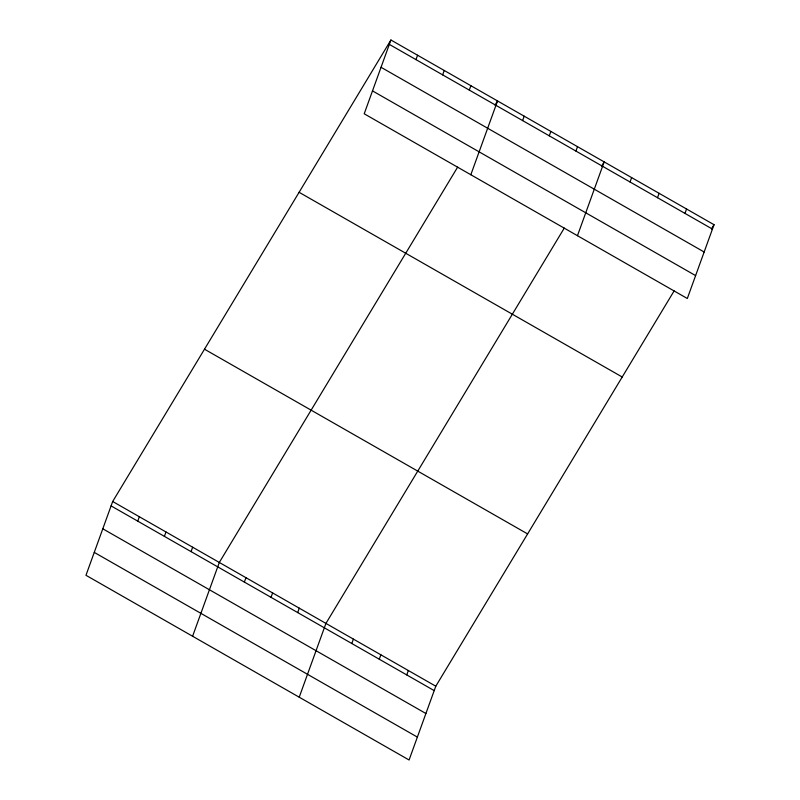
<?xml version="1.0" encoding="UTF-8"?>
<svg xmlns="http://www.w3.org/2000/svg" width="800" height="800" viewBox="0 0 800 800"><rect width="100%" height="100%" fill="white"/><g stroke="black" fill="none" stroke-linecap="round" stroke-linejoin="round"><path stroke-width="1.2" d="M390.92 40L364.21 113.79L687.32 298.5L714.03 224.71L390.92 40L112.68 501.5L85.97 575.29L409.08 760L435.79 686.21L674.14 290.88M137.75 521.14L139.34 516.74M164.4 536.38L165.99 531.98M191.06 551.61L192.65 547.22M192.6 636.25L219.31 562.46L457.65 167.12M415.98 59.63L417.58 55.24M244.37 582.09L245.96 577.7M442.64 74.87L444.23 70.48M271.03 597.33L272.62 592.94M469.3 90.11L470.89 85.72M297.69 612.57L299.28 608.17M470.83 174.74L497.55 100.95L495.01 105.16M299.22 697.2L325.93 623.41L564.28 228.08M522.61 120.59L524.2 116.19M351.81 643.51L353.4 639.11M549.27 135.82L550.86 131.43M379.27 659.21L380.86 654.81M575.92 151.06L577.51 146.67M406.74 674.91L408.33 670.51M577.46 235.69L604.17 161.91L601.64 166.11M630.05 182L631.64 177.61M657.51 197.7L659.1 193.31M684.97 213.4L686.56 209.01M711.5 228.91L714.03 224.71M389.33 44.39L712.44 229.1M381.04 67.29L704.15 252M372.5 90.89L695.61 275.6M299.1 192.3L622.21 377.01M204.5 349.21L527.61 533.92M112.68 501.5L435.79 686.21M111.09 505.9L434.2 690.61M102.8 528.8L425.91 713.51M94.26 552.39L417.37 737.1"/></g></svg>
